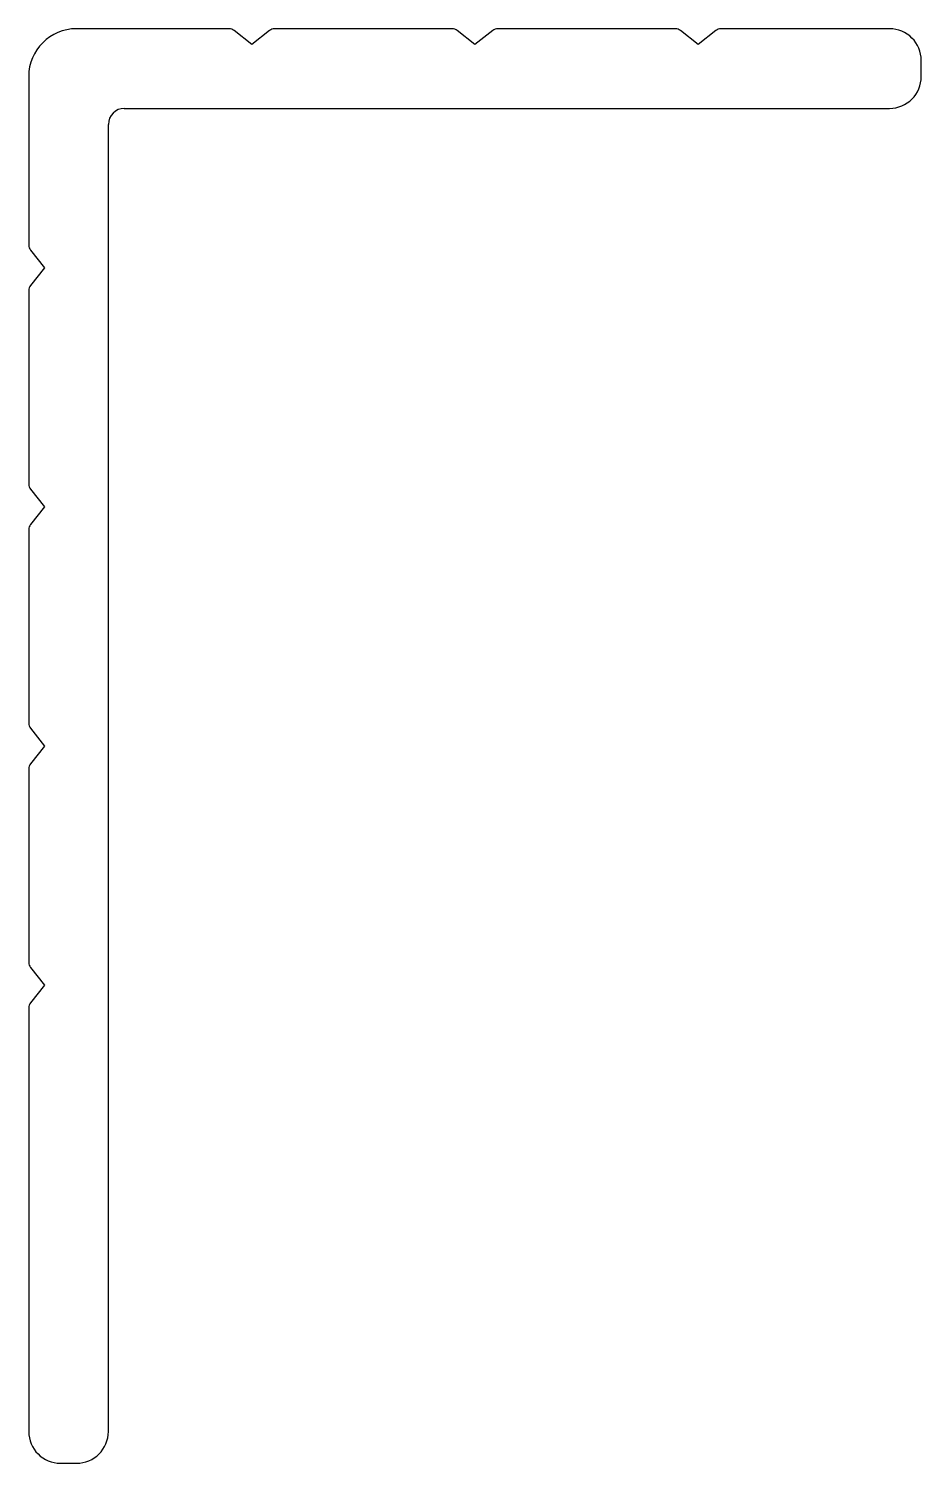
# Model space of a CAD drawing. Extents: x 1.4 to 29.4, y 1.1 to 46.1.
import ezdxf

# ---------------------------------------------------------------- set-up
doc = ezdxf.new("R2010")
doc.units = 0
doc.layers.get('0').update_dxf_attribs({"linetype": 'CONTINUOUS'})

msp = doc.modelspace()

# ---------------------------------------------------------------- linework, layer by layer
for p, q in [((7.703, 46.074), (2.916, 46.074)), ((8.416, 45.574), (7.86, 46.019)), ((8.973, 46.019), (8.416, 45.574)), ((14.703, 46.074), (9.129, 46.074)), ((15.416, 45.574), (14.86, 46.019)), ((15.973, 46.019), (15.416, 45.574)), ((21.703, 46.074), (16.129, 46.074)), ((22.416, 45.574), (21.86, 46.019)), ((22.973, 46.019), (22.416, 45.574)), ((28.416, 46.074), (23.129, 46.074)), ((29.416, 44.574), (29.416, 45.074)), ((1.416, 44.574), (1.416, 39.287)), ((4.416, 43.574), (28.416, 43.574)), ((3.916, 2.074), (3.916, 43.074)), ((1.471, 39.131), (1.916, 38.574)), ((1.916, 38.574), (1.471, 38.018)), ((1.416, 37.862), (1.416, 31.787)), ((1.471, 31.631), (1.916, 31.074)), ((1.916, 31.074), (1.471, 30.518)), ((1.416, 30.362), (1.416, 24.287)), ((1.471, 24.131), (1.916, 23.574)), ((1.916, 23.574), (1.471, 23.018)), ((1.416, 22.862), (1.416, 16.787)), ((1.471, 16.631), (1.916, 16.074)), ((1.916, 16.074), (1.471, 15.518)), ((1.416, 15.362), (1.416, 2.074)), ((2.416, 1.074), (2.916, 1.074))]:
    msp.add_line(p, q)
for centre, radius, start, end in [((2.916, 44.574), 1.5, 90, 180), ((7.703, 45.824), 0.25, 51.3402, 90), ((9.129, 45.824), 0.25, 90, 128.6598), ((14.703, 45.824), 0.25, 51.3402, 90), ((16.129, 45.824), 0.25, 90, 128.6598), ((21.703, 45.824), 0.25, 51.3402, 90), ((23.129, 45.824), 0.25, 90, 128.6598), ((28.416, 45.074), 1, 0, 90), ((28.416, 44.574), 1, 270, 0), ((4.416, 43.074), 0.5, 90, 180), ((1.666, 39.287), 0.25, 180, 218.6598), ((1.666, 37.862), 0.25, 141.3402, 180), ((1.666, 31.787), 0.25, 180, 218.6598), ((1.666, 30.362), 0.25, 141.3402, 180), ((1.666, 24.287), 0.25, 180, 218.6598), ((1.666, 22.862), 0.25, 141.3402, 180), ((1.666, 16.787), 0.25, 180, 218.6598), ((1.666, 15.362), 0.25, 141.3402, 180), ((2.416, 2.074), 1, 180, 270), ((2.916, 2.074), 1, 270, 0)]:
    msp.add_arc(centre, radius, start, end)

doc.saveas('drawing.dxf')
